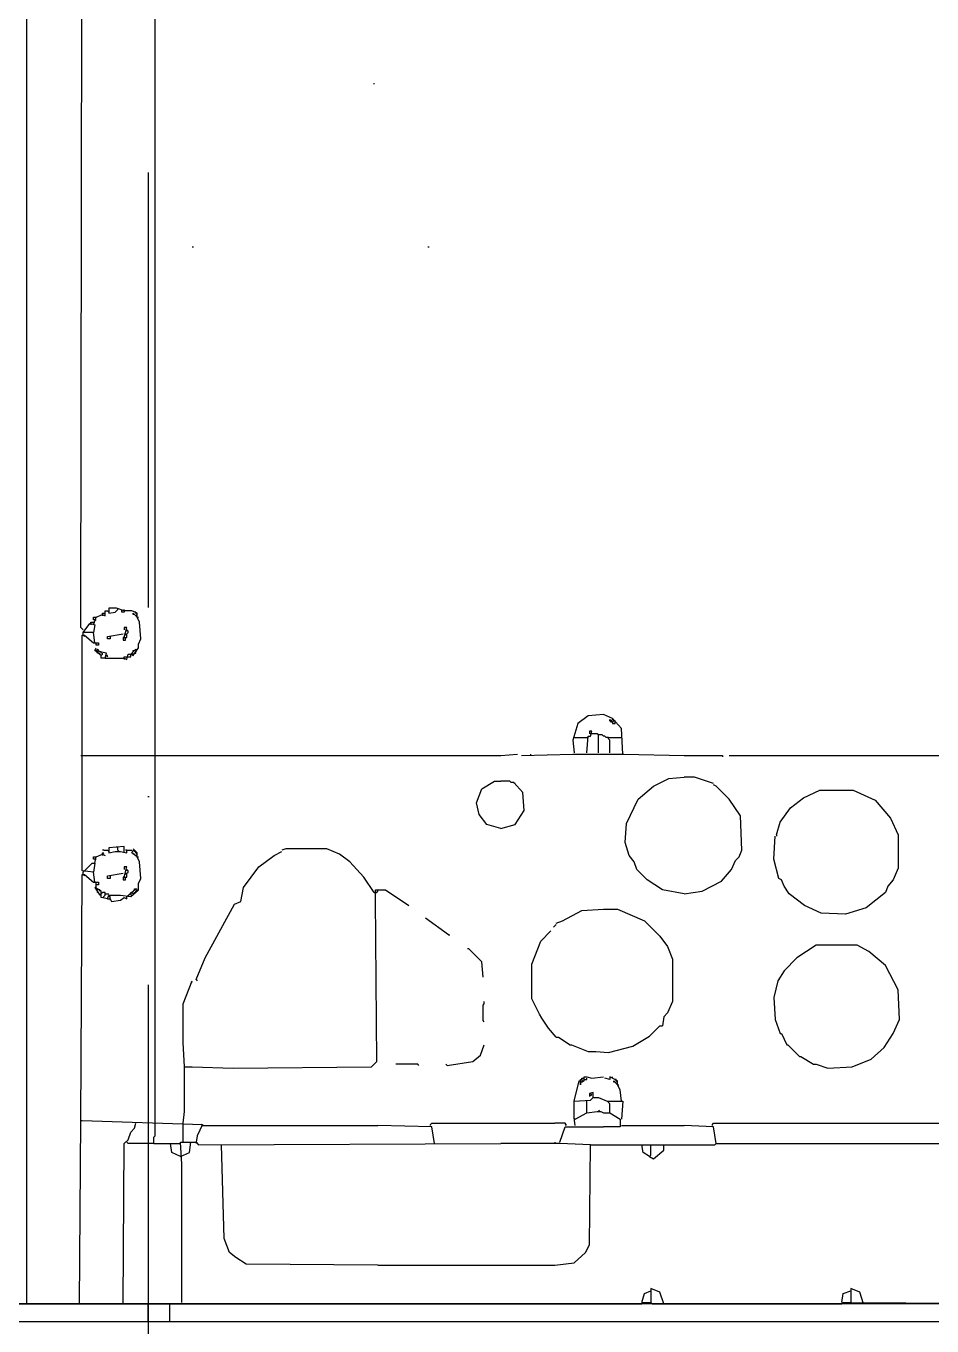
# Model space of a CAD drawing. Extents: x 3792242 to 5145247, y -1546315 to -1031918.
# Drawn here: x 3800838 to 3801337, y -1526056 to -1525339 of the extents above; entities that cross this region are included whole.
import ezdxf

# ---------------------------------------------------------------- set-up
doc = ezdxf.new("R2010")
doc.units = 0
doc.header["$MEASUREMENT"] = 0
doc.linetypes.add('BODKOCIARKOVANA_3', pattern=[5.6, 3, -1.3, 0, -1.3])
doc.layers.add('osi', color=253, linetype='CONTINUOUS')
doc.layers.add('ZZ-chladenie', color=133, linetype='CONTINUOUS')

msp = doc.modelspace()

# ---------------------------------------------------------------- linework, layer by layer
at = {"layer": 'osi', "linetype": 'BODKOCIARKOVANA_3', "ltscale": 80}
msp.add_line((3800905.193, -1542239.5), (3800905.193, -1519829.5), dxfattribs=at)
at = {"layer": 'ZZ-chladenie'}
for p, q in [((3800838.195, -1526043.77), (3800838.195, -1524354.266)), ((3800908.856, -1525944.138), (3800908.856, -1524376.878)), ((3800867.873, -1525670.68), (3800868.579, -1525233.995)), ((3801029.686, -1525371.078), (3801029.686, -1525370.371)), ((3800929.348, -1525460.817), (3800930.054, -1525460.817)), ((3801059.364, -1525460.817), (3801060.07, -1525460.817)), ((3800887.657, -1525660.081), (3800883.418, -1525660.081)), ((3800883.418, -1525660.081), (3800883.418, -1525662.907)), ((3800886.951, -1525662.201), (3800888.364, -1525660.787)), ((3800891.897, -1525661.494), (3800887.657, -1525660.081)), ((3800888.364, -1525660.787), (3800888.364, -1525660.081)), ((3800890.484, -1525662.201), (3800890.484, -1525660.787)), ((3800891.897, -1525661.494), (3800891.897, -1525660.787)), ((3800873.525, -1525668.56), (3800873.525, -1525667.854)), ((3800873.525, -1525667.854), (3800874.939, -1525667.854)), ((3800874.939, -1525666.441), (3800874.939, -1525665.028)), ((3800874.939, -1525665.028), (3800876.352, -1525665.028)), ((3800874.939, -1525669.267), (3800876.352, -1525665.028)), ((3800875.646, -1525666.441), (3800874.939, -1525666.441)), ((3800874.939, -1525667.854), (3800875.646, -1525667.854)), ((3800875.646, -1525666.441), (3800876.352, -1525666.441)), ((3800876.352, -1525665.028), (3800879.885, -1525663.614)), ((3800879.885, -1525663.614), (3800879.885, -1525662.907)), ((3800879.885, -1525662.907), (3800881.298, -1525662.907)), ((3800879.885, -1525663.614), (3800879.885, -1525664.321)), ((3800879.885, -1525663.614), (3800881.298, -1525664.321)), ((3800881.298, -1525664.321), (3800881.298, -1525661.494)), ((3800881.298, -1525661.494), (3800882.712, -1525661.494)), ((3800882.712, -1525661.494), (3800883.418, -1525662.201)), ((3800883.418, -1525662.907), (3800886.951, -1525662.201)), ((3800891.897, -1525662.201), (3800890.484, -1525662.201)), ((3800891.897, -1525661.494), (3800891.897, -1525662.201)), ((3800896.137, -1525661.494), (3800891.897, -1525661.494)), ((3800898.964, -1525662.907), (3800896.137, -1525661.494)), ((3800896.844, -1525663.614), (3800896.844, -1525662.907)), ((3800898.964, -1525665.028), (3800896.844, -1525662.907)), ((3800897.55, -1525663.614), (3800896.844, -1525663.614)), ((3800898.257, -1525662.201), (3800897.55, -1525662.201)), ((3800898.257, -1525662.907), (3800898.257, -1525662.201)), ((3800898.964, -1525663.614), (3800898.257, -1525662.907)), ((3800898.257, -1525664.321), (3800898.964, -1525663.614)), ((3800898.964, -1525665.028), (3800898.257, -1525664.321)), ((3800898.964, -1525665.028), (3800898.964, -1525662.907)), ((3800898.964, -1525665.028), (3800899.67, -1525665.028)), ((3800900.377, -1525667.854), (3800898.964, -1525665.028)), ((3800901.083, -1525677.039), (3800900.377, -1525667.854)), ((3800869.286, -1525672.094), (3800867.873, -1525670.68)), ((3800868.579, -1525804.936), (3800868.579, -1525674.92)), ((3800868.579, -1525674.92), (3800869.992, -1525674.92)), ((3800869.286, -1525673.507), (3800872.819, -1525668.56)), ((3800869.286, -1525674.92), (3800869.286, -1525673.507)), ((3800874.939, -1525673.507), (3800869.286, -1525673.507)), ((3800869.286, -1525674.92), (3800869.992, -1525675.626)), ((3800869.992, -1525674.92), (3800874.939, -1525679.159)), ((3800872.819, -1525668.56), (3800873.525, -1525668.56)), ((3800873.525, -1525668.56), (3800873.525, -1525669.267)), ((3800873.525, -1525668.56), (3800875.646, -1525669.267)), ((3800875.646, -1525669.267), (3800874.939, -1525673.507)), ((3800875.646, -1525679.159), (3800874.939, -1525673.507)), ((3800882.712, -1525675.626), (3800891.191, -1525674.213)), ((3800891.897, -1525676.333), (3800893.31, -1525670.68)), ((3800893.31, -1525670.68), (3800891.897, -1525670.68)), ((3800891.897, -1525670.68), (3800891.897, -1525672.094)), ((3800892.604, -1525674.92), (3800892.604, -1525674.213)), ((3800894.017, -1525672.8), (3800893.31, -1525672.094)), ((3800893.31, -1525672.094), (3800893.31, -1525672.8)), ((3800893.31, -1525674.213), (3800894.017, -1525673.507)), ((3800893.31, -1525676.333), (3800893.31, -1525674.213)), ((3800894.017, -1525673.507), (3800894.017, -1525672.8)), ((3800874.939, -1525679.159), (3800877.765, -1525679.159)), ((3800875.646, -1525683.399), (3800876.352, -1525681.986)), ((3800876.352, -1525680.573), (3800876.352, -1525679.159)), ((3800877.765, -1525680.573), (3800876.352, -1525680.573)), ((3800877.765, -1525679.159), (3800877.765, -1525680.573)), ((3800882.712, -1525677.039), (3800882.712, -1525675.626)), ((3800884.125, -1525677.039), (3800882.712, -1525677.039)), ((3800884.125, -1525675.626), (3800884.125, -1525677.039)), ((3800891.897, -1525676.333), (3800891.191, -1525676.333)), ((3800891.191, -1525676.333), (3800891.191, -1525677.746)), ((3800891.191, -1525677.746), (3800892.604, -1525677.746)), ((3800892.604, -1525677.039), (3800891.897, -1525676.333)), ((3800891.897, -1525676.333), (3800892.604, -1525676.333)), ((3800891.897, -1525676.333), (3800893.31, -1525676.333)), ((3800892.604, -1525677.746), (3800892.604, -1525677.039)), ((3800896.844, -1525686.225), (3800899.67, -1525681.986)), ((3800899.67, -1525679.866), (3800901.083, -1525677.039)), ((3800899.67, -1525681.986), (3800899.67, -1525679.866)), ((3800879.178, -1525686.225), (3800875.646, -1525683.399)), ((3800876.352, -1525683.399), (3800877.059, -1525682.692)), ((3800877.059, -1525684.106), (3800876.352, -1525683.399)), ((3800878.472, -1525684.106), (3800877.059, -1525682.692)), ((3800877.059, -1525684.106), (3800877.765, -1525683.399)), ((3800877.059, -1525684.812), (3800877.059, -1525684.106)), ((3800877.765, -1525684.812), (3800877.059, -1525684.812)), ((3800877.765, -1525683.399), (3800878.472, -1525684.106)), ((3800878.472, -1525685.519), (3800877.765, -1525684.812)), ((3800879.178, -1525684.106), (3800878.472, -1525684.106)), ((3800882.005, -1525684.812), (3800878.472, -1525684.106)), ((3800879.178, -1525686.225), (3800878.472, -1525685.519)), ((3800879.178, -1525684.812), (3800879.178, -1525684.106)), ((3800879.178, -1525686.225), (3800879.885, -1525685.519)), ((3800879.178, -1525687.639), (3800879.178, -1525686.225)), ((3800881.298, -1525687.639), (3800879.178, -1525687.639)), ((3800879.885, -1525685.519), (3800879.885, -1525684.812)), ((3800881.298, -1525687.639), (3800882.005, -1525684.812)), ((3800881.298, -1525687.639), (3800891.897, -1525687.639)), ((3800882.712, -1525686.225), (3800882.005, -1525686.225)), ((3800882.005, -1525686.225), (3800882.712, -1525686.932)), ((3800882.712, -1525686.932), (3800882.712, -1525686.225)), ((3800891.897, -1525687.639), (3800891.897, -1525686.932)), ((3800891.897, -1525686.932), (3800893.31, -1525686.932)), ((3800891.897, -1525687.639), (3800891.897, -1525688.346)), ((3800891.897, -1525687.639), (3800893.31, -1525688.346)), ((3800893.31, -1525688.346), (3800894.017, -1525685.519)), ((3800893.31, -1525686.932), (3800895.43, -1525686.932)), ((3800894.017, -1525685.519), (3800895.43, -1525685.519)), ((3800895.43, -1525685.519), (3800898.257, -1525682.692)), ((3800895.43, -1525685.519), (3800896.137, -1525684.812)), ((3800895.43, -1525686.932), (3800895.43, -1525685.519)), ((3800895.43, -1525685.519), (3800896.844, -1525686.225)), ((3800896.137, -1525684.812), (3800896.844, -1525685.519)), ((3800896.844, -1525684.106), (3800896.844, -1525683.399)), ((3800896.844, -1525683.399), (3800897.55, -1525683.399)), ((3800896.844, -1525685.519), (3800897.55, -1525684.812)), ((3800897.55, -1525684.812), (3800898.257, -1525684.812)), ((3800898.257, -1525682.692), (3800898.257, -1525684.106)), ((3800898.257, -1525684.812), (3800898.257, -1525684.106)), ((3801142.037, -1525723.676), (3801139.211, -1525732.862)), ((3801147.69, -1525719.436), (3801142.037, -1525723.676)), ((3801156.169, -1525718.73), (3801147.69, -1525719.436)), ((3801161.116, -1525720.849), (3801156.169, -1525718.73)), ((3801159.702, -1525722.263), (3801159.702, -1525721.556)), ((3801159.702, -1525721.556), (3801160.409, -1525722.263)), ((3801160.409, -1525722.969), (3801159.702, -1525722.263)), ((3801160.409, -1525722.263), (3801161.116, -1525721.556)), ((3801160.409, -1525722.263), (3801161.116, -1525722.969)), ((3801161.116, -1525722.969), (3801160.409, -1525722.969)), ((3801166.062, -1525726.503), (3801161.116, -1525720.849)), ((3801161.116, -1525721.556), (3801161.822, -1525722.263)), ((3801161.116, -1525722.969), (3801161.822, -1525722.263)), ((3801161.116, -1525722.969), (3801161.116, -1525723.676)), ((3801161.116, -1525723.676), (3801162.529, -1525723.676)), ((3801162.529, -1525722.263), (3801161.822, -1525722.263)), ((3801162.529, -1525722.969), (3801162.529, -1525722.263)), ((3801162.529, -1525723.676), (3801162.529, -1525722.969)), ((3801139.211, -1525732.862), (3801139.918, -1525739.928)), ((3801139.918, -1525731.448), (3801146.984, -1525731.448)), ((3801146.984, -1525739.928), (3801147.69, -1525730.742)), ((3801146.984, -1525731.448), (3801147.69, -1525731.448)), ((3801147.69, -1525731.448), (3801147.69, -1525730.742)), ((3801147.69, -1525730.742), (3801149.103, -1525730.742)), ((3801149.81, -1525727.916), (3801148.397, -1525727.916)), ((3801148.397, -1525727.916), (3801148.397, -1525729.329)), ((3801149.103, -1525730.742), (3801149.81, -1525727.916)), ((3801152.636, -1525729.329), (3801149.103, -1525729.329)), ((3801153.343, -1525730.035), (3801152.636, -1525729.329)), ((3801155.463, -1525730.035), (3801153.343, -1525730.035)), ((3801153.343, -1525739.928), (3801153.343, -1525730.035)), ((3801156.169, -1525730.742), (3801155.463, -1525730.035)), ((3801156.876, -1525730.742), (3801156.169, -1525730.742)), ((3801157.582, -1525731.448), (3801156.876, -1525730.742)), ((3801158.996, -1525731.448), (3801157.582, -1525731.448)), ((3801158.996, -1525732.155), (3801158.996, -1525731.448)), ((3801158.996, -1525731.448), (3801166.062, -1525731.448)), ((3801159.702, -1525732.862), (3801158.996, -1525732.155)), ((3801159.702, -1525739.928), (3801159.702, -1525732.862)), ((3801166.768, -1525740.634), (3801166.062, -1525726.503)), ((3800867.873, -1525741.341), (3800908.856, -1525741.341)), ((3800908.856, -1525741.341), (3801000.009, -1525741.341)), ((3801000.009, -1525741.341), (3801099.641, -1525741.341)), ((3801099.641, -1525741.341), (3801108.827, -1525740.634)), ((3801110.946, -1525741.341), (3801139.211, -1525740.634)), ((3801115.893, -1525740.634), (3801115.893, -1525741.341)), ((3801139.211, -1525740.634), (3801167.475, -1525740.634)), ((3801167.475, -1525740.634), (3801200.686, -1525741.341)), ((3801200.686, -1525741.341), (3801221.884, -1525741.341)), ((3801221.884, -1525741.341), (3801221.884, -1525742.048)), ((3801225.417, -1525741.341), (3801385.111, -1525741.341)), ((3801183.727, -1525758.3), (3801192.206, -1525754.06)), ((3801192.206, -1525754.06), (3801200.686, -1525753.353)), ((3801206.338, -1525753.353), (3801200.686, -1525753.353)), ((3801216.938, -1525756.887), (3801206.338, -1525753.353)), ((3801086.215, -1525767.486), (3801089.041, -1525759.713)), ((3801089.041, -1525759.713), (3801096.107, -1525755.473)), ((3801096.107, -1525755.473), (3801099.641, -1525755.473)), ((3801104.587, -1525755.473), (3801099.641, -1525755.473)), ((3801105.293, -1525756.18), (3801104.587, -1525755.473)), ((3801106.707, -1525756.18), (3801105.293, -1525756.18)), ((3801106.707, -1525756.18), (3801107.413, -1525756.887)), ((3801111.653, -1525761.833), (3801106.707, -1525756.18)), ((3801175.247, -1525765.366), (3801183.727, -1525758.3)), ((3801218.351, -1525758.3), (3801216.938, -1525757.593)), ((3801225.417, -1525765.366), (3801218.351, -1525758.3)), ((3801266.4, -1525764.659), (3801275.586, -1525760.42)), ((3801275.586, -1525760.42), (3801293.958, -1525760.42)), ((3801293.958, -1525760.42), (3801305.97, -1525766.073)), ((3801087.628, -1525773.845), (3801086.215, -1525767.486)), ((3801112.359, -1525771.725), (3801111.653, -1525761.833)), ((3801168.888, -1525778.791), (3801175.247, -1525765.366)), ((3801231.777, -1525774.552), (3801225.417, -1525765.366)), ((3801259.334, -1525770.312), (3801266.4, -1525764.659)), ((3801305.97, -1525766.073), (3801314.45, -1525775.965)), ((3801091.868, -1525779.498), (3801087.628, -1525773.845)), ((3801107.413, -1525779.498), (3801112.359, -1525771.725)), ((3801232.483, -1525793.63), (3801231.777, -1525774.552)), ((3801253.681, -1525778.084), (3801259.334, -1525770.312)), ((3801099.641, -1525781.618), (3801091.868, -1525779.498)), ((3801099.641, -1525781.618), (3801107.413, -1525779.498)), ((3801168.181, -1525789.391), (3801168.888, -1525778.791)), ((3801251.561, -1525785.151), (3801253.681, -1525778.084)), ((3801314.45, -1525775.965), (3801318.69, -1525785.151)), ((3801170.302, -1525796.457), (3801168.181, -1525789.391)), ((3801250.148, -1525798.577), (3801250.855, -1525785.857)), ((3801251.561, -1525785.151), (3801251.561, -1525785.857)), ((3801318.69, -1525785.151), (3801318.69, -1525803.523)), ((3800874.939, -1525798.577), (3800874.939, -1525797.164)), ((3800874.939, -1525797.164), (3800876.352, -1525797.164)), ((3800875.646, -1525800.696), (3800876.352, -1525797.164)), ((3800876.352, -1525797.164), (3800879.885, -1525795.75)), ((3800880.591, -1525793.63), (3800879.885, -1525793.63)), ((3800879.885, -1525795.75), (3800879.885, -1525795.043)), ((3800879.885, -1525795.043), (3800880.591, -1525795.043)), ((3800880.591, -1525795.043), (3800879.885, -1525795.75)), ((3800879.885, -1525795.75), (3800879.885, -1525796.457)), ((3800879.885, -1525795.75), (3800881.298, -1525796.457)), ((3800880.591, -1525793.63), (3800882.712, -1525793.63)), ((3800882.712, -1525793.63), (3800883.418, -1525794.337)), ((3800891.897, -1525791.51), (3800883.418, -1525792.217)), ((3800883.418, -1525792.217), (3800883.418, -1525795.043)), ((3800883.418, -1525795.043), (3800886.951, -1525794.337)), ((3800886.951, -1525794.337), (3800889.778, -1525794.337)), ((3800888.364, -1525792.217), (3800887.657, -1525791.51)), ((3800888.364, -1525793.63), (3800888.364, -1525792.217)), ((3800888.364, -1525793.63), (3800889.071, -1525794.337)), ((3800889.778, -1525794.337), (3800893.31, -1525795.043)), ((3800891.897, -1525795.043), (3800891.897, -1525791.51)), ((3800893.31, -1525793.63), (3800892.604, -1525793.63)), ((3800893.31, -1525795.043), (3800893.31, -1525793.63)), ((3800893.31, -1525793.63), (3800896.137, -1525793.63)), ((3800896.137, -1525795.043), (3800896.844, -1525793.63)), ((3800898.964, -1525797.164), (3800896.137, -1525795.043)), ((3800898.964, -1525795.043), (3800896.844, -1525792.923)), ((3800896.844, -1525793.63), (3800897.55, -1525794.337)), ((3800896.844, -1525795.75), (3800896.844, -1525795.043)), ((3800897.55, -1525795.75), (3800896.844, -1525795.75)), ((3800898.257, -1525794.337), (3800897.55, -1525794.337)), ((3800898.257, -1525795.043), (3800898.257, -1525794.337)), ((3800898.964, -1525795.75), (3800898.257, -1525795.043)), ((3800898.257, -1525796.457), (3800898.964, -1525795.75)), ((3800898.964, -1525797.164), (3800898.257, -1525796.457)), ((3800898.964, -1525797.164), (3800898.964, -1525795.043)), ((3800898.964, -1525797.164), (3800899.67, -1525797.164)), ((3800900.377, -1525799.99), (3800898.964, -1525797.164)), ((3800966.091, -1525802.816), (3800974.571, -1525796.457)), ((3800974.571, -1525796.457), (3800978.81, -1525794.337)), ((3800980.93, -1525792.923), (3800978.81, -1525793.63)), ((3801003.541, -1525792.923), (3800980.93, -1525792.923)), ((3801010.608, -1525795.75), (3801003.541, -1525792.923)), ((3801016.261, -1525799.99), (3801010.608, -1525795.75)), ((3801173.128, -1525799.99), (3801170.302, -1525796.457)), ((3801228.95, -1525799.283), (3801231.07, -1525797.164)), ((3801231.07, -1525797.164), (3801232.483, -1525793.63)), ((3800869.286, -1525805.643), (3800874.232, -1525800.696)), ((3800874.232, -1525800.696), (3800875.646, -1525800.696)), ((3800875.646, -1525798.577), (3800874.939, -1525798.577)), ((3800875.646, -1525800.696), (3800874.939, -1525805.643)), ((3800875.646, -1525798.577), (3800876.352, -1525798.577)), ((3800891.897, -1525808.469), (3800893.31, -1525802.816)), ((3800893.31, -1525802.816), (3800891.897, -1525802.816)), ((3800891.897, -1525802.816), (3800891.897, -1525804.23)), ((3800894.017, -1525804.936), (3800893.31, -1525804.23)), ((3800893.31, -1525804.23), (3800893.31, -1525804.936)), ((3800901.083, -1525809.175), (3800900.377, -1525799.99)), ((3800957.612, -1525814.122), (3800966.091, -1525802.816)), ((3801024.033, -1525808.469), (3801016.261, -1525799.99)), ((3801174.541, -1525804.23), (3801173.128, -1525799.99)), ((3801180.194, -1525809.882), (3801174.541, -1525804.23)), ((3801221.177, -1525810.589), (3801226.83, -1525804.23)), ((3801226.83, -1525804.23), (3801228.95, -1525799.283)), ((3801252.975, -1525809.175), (3801250.148, -1525798.577)), ((3801318.69, -1525803.523), (3801315.863, -1525809.882)), ((3800867.873, -1525942.725), (3800868.579, -1525807.056)), ((3800874.939, -1525805.643), (3800868.579, -1525804.936)), ((3800868.579, -1525807.056), (3800869.992, -1525807.056)), ((3800869.286, -1525807.056), (3800869.286, -1525805.643)), ((3800869.286, -1525807.056), (3800869.992, -1525807.762)), ((3800869.992, -1525807.056), (3800874.939, -1525811.295)), ((3800875.646, -1525811.295), (3800874.939, -1525805.643)), ((3800874.939, -1525811.295), (3800877.765, -1525811.295)), ((3800876.352, -1525812.709), (3800876.352, -1525811.295)), ((3800877.765, -1525811.295), (3800877.765, -1525812.709)), ((3800882.712, -1525807.762), (3800891.191, -1525806.349)), ((3800882.712, -1525809.175), (3800882.712, -1525807.762)), ((3800884.125, -1525809.175), (3800882.712, -1525809.175)), ((3800884.125, -1525807.762), (3800884.125, -1525809.175)), ((3800891.897, -1525808.469), (3800891.191, -1525808.469)), ((3800891.191, -1525808.469), (3800891.191, -1525809.882)), ((3800891.191, -1525809.882), (3800892.604, -1525809.882)), ((3800892.604, -1525809.175), (3800891.897, -1525808.469)), ((3800891.897, -1525808.469), (3800892.604, -1525808.469)), ((3800891.897, -1525808.469), (3800893.31, -1525808.469)), ((3800892.604, -1525807.056), (3800892.604, -1525806.349)), ((3800892.604, -1525809.882), (3800892.604, -1525809.175)), ((3800893.31, -1525806.349), (3800894.017, -1525805.643)), ((3800893.31, -1525808.469), (3800893.31, -1525806.349)), ((3800894.017, -1525805.643), (3800894.017, -1525804.936)), ((3800899.67, -1525812.002), (3800901.083, -1525809.175)), ((3801029.686, -1525816.948), (3801024.033, -1525808.469)), ((3801188.673, -1525815.535), (3801180.194, -1525809.882)), ((3801210.578, -1525816.242), (3801221.177, -1525810.589)), ((3801254.388, -1525809.882), (3801252.975, -1525809.175)), ((3801255.802, -1525813.415), (3801254.388, -1525809.882)), ((3801315.863, -1525809.882), (3801313.037, -1525813.415)), ((3800879.178, -1525816.242), (3800875.646, -1525814.122)), ((3800875.646, -1525814.122), (3800878.472, -1525818.361)), ((3800876.352, -1525814.122), (3800876.352, -1525812.709)), ((3800877.765, -1525812.709), (3800876.352, -1525812.709)), ((3800876.352, -1525815.535), (3800877.059, -1525814.828)), ((3800877.059, -1525816.242), (3800876.352, -1525815.535)), ((3800877.059, -1525814.828), (3800877.765, -1525815.535)), ((3800877.059, -1525816.948), (3800877.059, -1525816.242)), ((3800877.765, -1525816.948), (3800877.059, -1525816.948)), ((3800878.472, -1525815.535), (3800877.765, -1525815.535)), ((3800878.472, -1525816.242), (3800878.472, -1525815.535)), ((3800878.472, -1525818.361), (3800879.885, -1525816.948)), ((3800879.178, -1525819.775), (3800879.178, -1525816.242)), ((3800881.298, -1525816.948), (3800879.885, -1525816.948)), ((3800880.591, -1525819.068), (3800881.298, -1525818.361)), ((3800881.298, -1525818.361), (3800881.298, -1525816.948)), ((3800881.298, -1525817.655), (3800883.418, -1525817.655)), ((3800882.712, -1525820.482), (3800883.418, -1525818.361)), ((3800883.418, -1525818.361), (3800889.778, -1525818.361)), ((3800889.778, -1525818.361), (3800895.43, -1525819.068)), ((3800893.31, -1525819.068), (3800898.257, -1525814.828)), ((3800895.43, -1525819.068), (3800899.67, -1525815.535)), ((3800895.43, -1525817.655), (3800895.43, -1525816.948)), ((3800895.43, -1525816.948), (3800896.137, -1525816.948)), ((3800895.43, -1525817.655), (3800895.43, -1525818.361)), ((3800896.137, -1525816.948), (3800896.844, -1525816.242)), ((3800896.137, -1525816.948), (3800896.844, -1525817.655)), ((3800896.844, -1525816.242), (3800897.55, -1525815.535)), ((3800896.844, -1525817.655), (3800897.55, -1525816.948)), ((3800897.55, -1525815.535), (3800897.55, -1525814.828)), ((3800897.55, -1525814.828), (3800898.257, -1525814.828)), ((3800897.55, -1525816.948), (3800898.257, -1525816.948)), ((3800898.964, -1525815.535), (3800898.257, -1525814.828)), ((3800898.257, -1525816.242), (3800898.964, -1525815.535)), ((3800898.257, -1525816.948), (3800898.257, -1525816.242)), ((3800899.67, -1525815.535), (3800899.67, -1525812.002)), ((3800956.199, -1525821.895), (3800957.612, -1525814.122)), ((3801029.686, -1525816.948), (3801031.1, -1525816.948)), ((3801030.393, -1525820.482), (3801030.393, -1525815.535)), ((3801030.393, -1525815.535), (3801036.045, -1525815.535)), ((3801031.1, -1525816.948), (3801031.806, -1525816.242)), ((3801031.806, -1525816.242), (3801031.806, -1525815.535)), ((3801036.045, -1525815.535), (3801048.765, -1525824.014)), ((3801200.686, -1525817.655), (3801188.673, -1525815.535)), ((3801200.686, -1525817.655), (3801210.578, -1525816.242)), ((3801258.628, -1525817.655), (3801255.802, -1525813.415)), ((3801267.107, -1525824.014), (3801258.628, -1525817.655)), ((3801311.624, -1525816.948), (3801301.024, -1525825.427)), ((3801313.037, -1525813.415), (3801311.624, -1525816.948)), ((3800882.712, -1525820.482), (3800879.178, -1525819.775)), ((3800880.591, -1525819.775), (3800880.591, -1525819.068)), ((3800882.712, -1525820.482), (3800884.125, -1525820.482)), ((3800884.125, -1525819.068), (3800883.418, -1525819.068)), ((3800884.125, -1525820.482), (3800884.125, -1525819.068)), ((3800884.125, -1525820.482), (3800884.125, -1525821.188)), ((3800884.125, -1525820.482), (3800884.831, -1525821.895)), ((3800884.831, -1525821.895), (3800889.778, -1525821.188)), ((3800889.778, -1525821.188), (3800891.897, -1525819.775)), ((3800891.897, -1525819.775), (3800893.31, -1525820.482)), ((3800893.31, -1525820.482), (3800893.31, -1525819.068)), ((3800936.414, -1525852.985), (3800952.666, -1525823.308)), ((3800952.666, -1525823.308), (3800956.199, -1525821.895)), ((3801031.1, -1525910.22), (3801030.393, -1525820.482)), ((3801276.293, -1525828.254), (3801267.107, -1525824.014)), ((3801301.024, -1525825.427), (3801289.718, -1525828.961)), ((3801070.67, -1525840.266), (3801057.95, -1525831.08)), ((3801130.025, -1525833.907), (3801133.558, -1525832.493)), ((3801133.558, -1525832.493), (3801144.157, -1525826.841)), ((3801144.157, -1525826.841), (3801156.169, -1525826.134)), ((3801156.169, -1525826.134), (3801163.942, -1525826.134)), ((3801163.942, -1525826.134), (3801178.781, -1525832.493)), ((3801178.781, -1525832.493), (3801187.26, -1525840.973)), ((3801289.718, -1525828.961), (3801276.293, -1525828.254)), ((3801070.67, -1525840.266), (3801071.376, -1525840.266)), ((3801121.545, -1525843.8), (3801127.198, -1525838.147)), ((3801128.611, -1525836.027), (3801129.318, -1525835.32)), ((3801129.318, -1525835.32), (3801130.025, -1525834.614)), ((3801116.599, -1525856.518), (3801121.545, -1525843.8)), ((3801187.26, -1525840.973), (3801191.5, -1525846.626)), ((3801191.5, -1525846.626), (3801194.326, -1525853.692)), ((3801273.467, -1525845.919), (3801262.867, -1525852.985)), ((3801296.078, -1525845.919), (3801273.467, -1525845.919)), ((3801302.438, -1525849.452), (3801296.078, -1525845.919)), ((3800931.467, -1525864.998), (3800936.414, -1525852.985)), ((3801081.975, -1525848.039), (3801081.268, -1525848.039)), ((3801089.041, -1525855.105), (3801081.975, -1525848.039)), ((3801194.326, -1525853.692), (3801194.326, -1525877.01)), ((3801262.867, -1525852.985), (3801255.802, -1525860.052)), ((3801311.624, -1525857.225), (3801302.438, -1525849.452)), ((3801089.748, -1525863.584), (3801089.041, -1525855.105)), ((3801116.599, -1525875.597), (3801116.599, -1525856.518)), ((3801255.802, -1525860.052), (3801252.268, -1525865.704)), ((3801318.69, -1525870.65), (3801311.624, -1525857.225)), ((3800924.401, -1525878.423), (3800929.348, -1525865.704)), ((3800928.641, -1525866.411), (3800929.348, -1525866.411)), ((3800931.467, -1525864.998), (3800932.174, -1525865.704)), ((3801252.268, -1525865.704), (3801250.148, -1525874.891)), ((3801120.839, -1525884.076), (3801116.599, -1525875.597)), ((3801250.148, -1525874.891), (3801250.855, -1525886.902)), ((3801319.396, -1525886.902), (3801318.69, -1525870.65)), ((3800924.401, -1525899.622), (3800924.401, -1525878.423)), ((3801089.748, -1525879.13), (3801090.454, -1525878.423)), ((3801089.748, -1525887.609), (3801089.748, -1525879.13)), ((3801090.454, -1525878.423), (3801090.454, -1525877.01)), ((3801191.5, -1525883.37), (3801189.38, -1525885.489)), ((3801194.326, -1525877.01), (3801191.5, -1525883.37)), ((3801090.454, -1525888.316), (3801089.748, -1525887.609)), ((3801122.252, -1525886.196), (3801120.839, -1525884.076)), ((3801125.785, -1525891.849), (3801122.252, -1525886.196)), ((3801181.607, -1525896.088), (3801187.26, -1525890.436)), ((3801187.26, -1525890.436), (3801188.673, -1525890.436)), ((3801189.38, -1525885.489), (3801188.673, -1525890.436)), ((3801250.855, -1525886.902), (3801253.681, -1525894.675)), ((3801315.863, -1525894.675), (3801319.396, -1525886.902)), ((3801130.025, -1525896.795), (3801125.785, -1525891.849)), ((3801130.025, -1525896.795), (3801131.438, -1525896.795)), ((3801131.438, -1525896.795), (3801137.797, -1525901.035)), ((3801172.421, -1525901.741), (3801181.607, -1525896.088)), ((3801253.681, -1525894.675), (3801254.388, -1525894.675)), ((3801254.388, -1525894.675), (3801257.215, -1525901.035)), ((3801310.917, -1525902.448), (3801315.863, -1525894.675)), ((3800925.108, -1525913.047), (3800924.401, -1525899.622)), ((3801088.335, -1525906.688), (3801090.454, -1525901.035)), ((3801137.797, -1525901.035), (3801138.504, -1525901.035)), ((3801138.504, -1525901.035), (3801147.69, -1525904.568)), ((3801147.69, -1525904.568), (3801151.929, -1525904.568)), ((3801151.929, -1525904.568), (3801158.996, -1525905.275)), ((3801158.996, -1525905.275), (3801172.421, -1525901.741)), ((3801257.215, -1525901.035), (3801257.921, -1525901.035)), ((3801257.921, -1525901.035), (3801264.281, -1525907.394)), ((3801303.851, -1525908.807), (3801310.917, -1525902.448)), ((3801028.273, -1525913.047), (3801031.1, -1525910.22)), ((3801053.711, -1525911.634), (3801041.698, -1525911.634)), ((3801054.418, -1525912.341), (3801053.711, -1525911.634)), ((3801069.963, -1525912.341), (3801069.257, -1525911.634)), ((3801069.963, -1525912.341), (3801084.095, -1525910.22)), ((3801084.095, -1525910.22), (3801088.335, -1525906.688)), ((3801264.281, -1525907.394), (3801264.987, -1525907.394)), ((3801264.987, -1525907.394), (3801272.054, -1525911.634)), ((3801272.054, -1525911.634), (3801273.467, -1525911.634)), ((3801273.467, -1525911.634), (3801279.826, -1525913.754)), ((3801293.252, -1525913.047), (3801303.851, -1525908.807)), ((3800925.108, -1525919.407), (3800925.108, -1525913.047)), ((3800925.108, -1525913.047), (3800929.348, -1525913.047)), ((3800929.348, -1525913.047), (3800951.959, -1525913.754)), ((3800951.959, -1525913.754), (3801028.273, -1525913.047)), ((3801145.57, -1525920.82), (3801145.57, -1525918.7)), ((3801145.57, -1525918.7), (3801146.984, -1525918.7)), ((3801146.984, -1525918.7), (3801149.81, -1525919.407)), ((3801149.81, -1525919.407), (3801156.169, -1525918.7)), ((3801163.942, -1525920.82), (3801159.702, -1525918.7)), ((3801159.702, -1525918.7), (3801159.702, -1525920.113)), ((3801161.116, -1525919.407), (3801161.116, -1525918.7)), ((3801279.826, -1525913.754), (3801293.252, -1525913.047)), ((3800925.108, -1525937.779), (3800925.108, -1525919.407)), ((3801139.918, -1525932.126), (3801142.744, -1525920.82)), ((3801142.744, -1525920.82), (3801143.45, -1525920.82)), ((3801143.45, -1525920.82), (3801143.45, -1525920.113)), ((3801143.45, -1525920.113), (3801144.157, -1525920.113)), ((3801143.45, -1525920.82), (3801143.45, -1525922.94)), ((3801143.45, -1525922.94), (3801143.45, -1525920.82)), ((3801144.157, -1525920.113), (3801144.157, -1525919.407)), ((3801144.157, -1525919.407), (3801145.57, -1525919.407)), ((3801144.863, -1525920.82), (3801144.157, -1525920.113)), ((3801144.157, -1525921.527), (3801144.863, -1525920.82)), ((3801144.157, -1525921.527), (3801145.57, -1525920.82)), ((3801145.57, -1525920.113), (3801146.984, -1525920.113)), ((3801146.984, -1525920.113), (3801146.984, -1525919.407)), ((3801159.702, -1525920.113), (3801156.876, -1525919.407)), ((3801161.822, -1525921.527), (3801161.822, -1525920.82)), ((3801163.942, -1525922.94), (3801161.822, -1525920.82)), ((3801162.529, -1525921.527), (3801161.822, -1525921.527)), ((3801163.236, -1525920.113), (3801162.529, -1525920.113)), ((3801163.236, -1525920.82), (3801163.236, -1525920.113)), ((3801163.942, -1525921.527), (3801163.236, -1525920.82)), ((3801163.236, -1525922.233), (3801163.942, -1525921.527)), ((3801163.942, -1525922.94), (3801163.236, -1525922.233)), ((3801163.942, -1525922.94), (3801163.942, -1525920.82)), ((3801163.942, -1525922.94), (3801164.649, -1525922.94)), ((3801165.355, -1525925.766), (3801163.942, -1525922.94)), ((3801166.062, -1525932.126), (3801165.355, -1525925.766)), ((3801139.918, -1525932.126), (3801149.103, -1525931.419)), ((3801139.918, -1525941.311), (3801139.918, -1525932.126)), ((3801146.984, -1525938.485), (3801146.984, -1525932.126)), ((3801150.516, -1525927.179), (3801148.397, -1525927.886)), ((3801148.397, -1525927.886), (3801148.397, -1525929.3)), ((3801148.397, -1525929.3), (3801149.81, -1525928.593)), ((3801149.81, -1525928.593), (3801149.103, -1525927.886)), ((3801149.103, -1525931.419), (3801150.516, -1525930.006)), ((3801150.516, -1525930.006), (3801150.516, -1525927.179)), ((3801150.516, -1525930.006), (3801153.343, -1525930.006)), ((3801153.343, -1525930.006), (3801158.289, -1525932.126)), ((3801158.289, -1525932.126), (3801166.768, -1525932.126)), ((3801158.996, -1525932.832), (3801158.996, -1525932.126)), ((3801159.702, -1525933.539), (3801158.996, -1525932.832)), ((3801159.702, -1525938.485), (3801159.702, -1525933.539)), ((3801166.768, -1525932.126), (3801166.062, -1525942.018)), ((3800924.401, -1525944.138), (3800925.108, -1525937.779)), ((3801140.624, -1525942.018), (3801146.984, -1525938.485)), ((3801146.984, -1525938.485), (3801152.636, -1525937.779)), ((3801152.636, -1525937.779), (3801154.756, -1525937.779)), ((3801153.343, -1525937.072), (3801154.05, -1525937.779)), ((3801154.756, -1525937.779), (3801156.169, -1525938.485)), ((3801156.169, -1525938.485), (3801159.702, -1525938.485)), ((3801159.702, -1525938.485), (3801165.355, -1525942.018)), ((3800867.166, -1526043.77), (3800867.873, -1525942.725)), ((3800867.873, -1525942.725), (3800868.579, -1525942.725)), ((3800868.579, -1525942.725), (3800935, -1525944.845)), ((3800895.43, -1525949.084), (3800897.55, -1525946.964)), ((3800897.55, -1525946.964), (3800898.257, -1525944.138)), ((3800908.856, -1525951.204), (3800908.856, -1525944.138)), ((3800924.401, -1525954.737), (3800924.401, -1525944.138)), ((3800935, -1525944.845), (3800932.174, -1525951.204)), ((3800935, -1525945.551), (3800934.294, -1525944.845)), ((3800935, -1525945.551), (3801031.806, -1525945.551)), ((3801061.484, -1525946.258), (3801031.806, -1525945.551)), ((3801060.777, -1525944.845), (3801061.484, -1525944.138)), ((3801060.777, -1525945.551), (3801060.777, -1525944.845)), ((3801061.484, -1525944.138), (3801099.641, -1525944.138)), ((3801062.897, -1525955.444), (3801061.484, -1525946.258)), ((3801099.641, -1525944.138), (3801129.318, -1525944.138)), ((3801134.971, -1525944.138), (3801129.318, -1525944.138)), ((3801132.145, -1525954.737), (3801134.971, -1525946.258)), ((3801135.677, -1525944.845), (3801134.971, -1525944.138)), ((3801135.677, -1525945.551), (3801134.971, -1525944.845)), ((3801134.971, -1525946.258), (3801156.169, -1525946.258)), ((3801135.677, -1525945.551), (3801135.677, -1525944.845)), ((3801140.624, -1525945.551), (3801139.918, -1525941.311)), ((3801140.624, -1525942.018), (3801139.918, -1525942.018)), ((3801165.355, -1525946.258), (3801156.169, -1525946.258)), ((3801165.355, -1525942.018), (3801165.355, -1525946.258)), ((3801166.062, -1525945.551), (3801200.686, -1525945.551)), ((3801216.938, -1525946.258), (3801200.686, -1525945.551)), ((3801216.231, -1525944.845), (3801216.938, -1525944.138)), ((3801216.231, -1525945.551), (3801216.231, -1525944.845)), ((3801216.938, -1525944.138), (3801225.417, -1525944.138)), ((3801218.351, -1525955.444), (3801216.938, -1525946.258)), ((3801225.417, -1525944.138), (3801384.404, -1525944.138)), ((3800891.897, -1525955.444), (3800894.017, -1525953.324)), ((3800894.017, -1525955.444), (3800893.31, -1525954.737)), ((3800894.017, -1525953.324), (3800895.43, -1525949.084)), ((3800908.149, -1525951.911), (3800908.856, -1525951.204)), ((3800908.149, -1525955.444), (3800908.149, -1525951.911)), ((3800923.695, -1525966.75), (3800922.988, -1525954.737)), ((3800922.988, -1525954.737), (3800931.467, -1525954.737)), ((3800927.934, -1525960.39), (3800928.641, -1525954.737)), ((3800932.174, -1525951.204), (3800931.467, -1525954.737)), ((3800931.467, -1525954.737), (3800931.467, -1525955.444)), ((3800931.467, -1525954.737), (3800932.881, -1525956.15)), ((3801129.318, -1525954.737), (3801129.318, -1525955.444)), ((3800891.191, -1526043.77), (3800891.897, -1525955.444)), ((3800908.149, -1525955.444), (3800894.017, -1525955.444)), ((3800908.149, -1525955.444), (3800917.335, -1525955.444)), ((3800918.042, -1525960.39), (3800917.335, -1525955.444)), ((3800917.335, -1525955.444), (3800922.988, -1525955.444)), ((3800922.988, -1525962.51), (3800918.042, -1525960.39)), ((3800922.988, -1525962.51), (3800927.934, -1525960.39)), ((3800932.881, -1525956.15), (3801099.641, -1525955.444)), ((3800947.013, -1526007.733), (3800945.6, -1525956.15)), ((3801132.145, -1525955.444), (3801099.641, -1525955.444)), ((3801149.103, -1525956.15), (3801132.145, -1525955.444)), ((3801148.397, -1526011.266), (3801149.103, -1525956.15)), ((3801149.103, -1525956.15), (3801156.169, -1525956.15)), ((3801156.169, -1525956.15), (3801177.368, -1525956.15)), ((3801178.075, -1525960.39), (3801177.368, -1525956.15)), ((3801177.368, -1525956.15), (3801182.314, -1525956.15)), ((3801181.607, -1525962.51), (3801178.075, -1525960.39)), ((3801181.607, -1525962.51), (3801182.314, -1525961.803)), ((3801182.314, -1525961.803), (3801182.314, -1525956.15)), ((3801182.314, -1525956.15), (3801200.686, -1525956.15)), ((3801183.727, -1525963.923), (3801189.38, -1525958.977)), ((3801189.38, -1525958.977), (3801189.38, -1525956.15)), ((3801200.686, -1525956.15), (3801217.645, -1525956.15)), ((3801217.645, -1525956.15), (3801218.351, -1525955.444)), ((3801218.351, -1525955.444), (3801233.19, -1525955.444)), ((3801233.19, -1525955.444), (3801517.953, -1525955.444)), ((3800923.695, -1526031.758), (3800923.695, -1525966.75)), ((3801181.607, -1525962.51), (3801183.727, -1525963.923)), ((3800949.839, -1526015.506), (3800947.013, -1526007.733)), ((3801146.277, -1526015.506), (3801148.397, -1526011.266)), ((3800953.373, -1526018.332), (3800949.839, -1526015.506)), ((3800959.025, -1526021.865), (3800953.373, -1526018.332)), ((3801139.918, -1526021.159), (3801146.277, -1526015.506)), ((3801031.806, -1526022.572), (3800959.025, -1526021.865)), ((3801031.806, -1526022.572), (3801099.641, -1526022.572)), ((3801099.641, -1526022.572), (3801129.318, -1526022.572)), ((3801129.318, -1526022.572), (3801139.918, -1526021.159)), ((3800923.695, -1526043.063), (3800923.695, -1526031.758)), ((3801177.368, -1526043.063), (3801178.781, -1526038.117)), ((3801178.781, -1526038.117), (3801182.314, -1526036.704)), ((3801187.26, -1526037.411), (3801182.314, -1526035.29)), ((3801182.314, -1526035.29), (3801182.314, -1526043.063)), ((3801189.38, -1526043.77), (3801187.26, -1526037.411)), ((3801287.599, -1526043.063), (3801288.305, -1526038.117)), ((3801288.305, -1526038.117), (3801292.545, -1526036.704)), ((3801297.491, -1526037.411), (3801292.545, -1526035.29)), ((3801292.545, -1526035.29), (3801292.545, -1526043.063)), ((3801299.611, -1526043.77), (3801297.491, -1526037.411)), ((3801840.625, -1526043.77), (3799526.761, -1526043.77)), ((3800826.889, -1526043.77), (3800929.348, -1526043.77)), ((3800905.03, -1526053.77), (3800905.03, -1526043.77)), ((3800917.03, -1526053.77), (3800917.03, -1526043.77)), ((3800929.348, -1526043.77), (3801099.641, -1526043.77)), ((3801099.641, -1526043.77), (3801156.169, -1526043.77)), ((3801156.169, -1526043.77), (3801177.368, -1526043.77)), ((3801177.368, -1526043.77), (3801178.075, -1526043.063)), ((3801178.075, -1526043.063), (3801182.314, -1526043.063)), ((3801182.314, -1526043.063), (3801182.314, -1526043.77)), ((3801182.314, -1526043.063), (3801183.02, -1526043.77)), ((3801183.02, -1526043.77), (3801200.686, -1526043.77)), ((3801200.686, -1526043.77), (3801287.599, -1526043.77)), ((3801287.599, -1526043.77), (3801288.305, -1526043.063)), ((3801288.305, -1526043.063), (3801291.132, -1526043.063)), ((3801291.132, -1526043.063), (3801292.545, -1526043.063)), ((3801292.545, -1526043.063), (3801292.545, -1526043.77)), ((3801292.545, -1526043.063), (3801397.83, -1526043.77)), ((3801785.625, -1526053.77), (3799526.761, -1526053.77))]:
    msp.add_line(p, q, dxfattribs=at)

doc.saveas('drawing.dxf')
